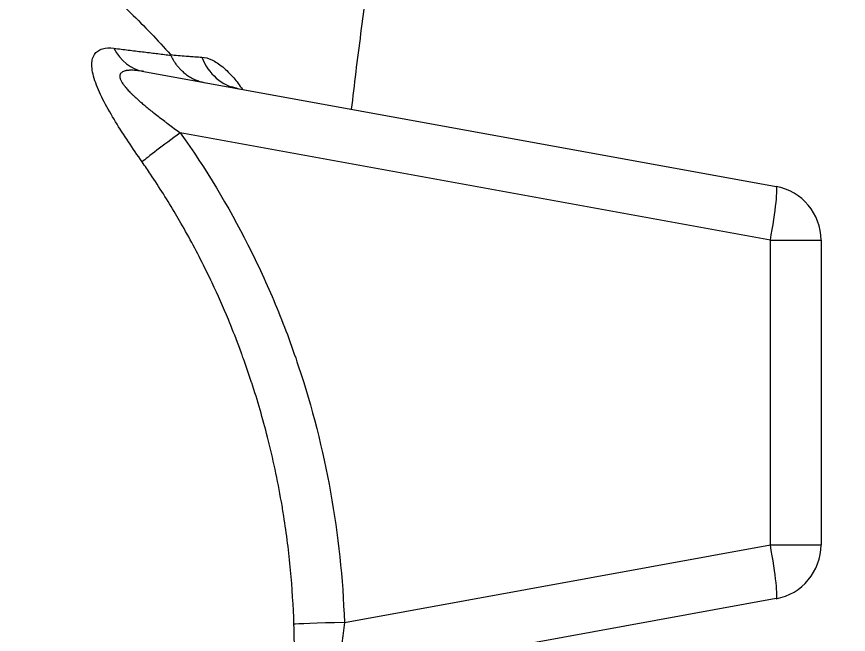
# Model space of a CAD drawing. Header units: millimetres. Extents: x -2122 to 22797, y 3569 to 89276.
# Drawn here: x -540.5 to -420.2, y 88157.8 to 88247.2 of the extents above; entities that cross this region are included whole.
import ezdxf

# ---------------------------------------------------------------- set-up
doc = ezdxf.new("R2010")
doc.units = ezdxf.units.MM
doc.header["$LTSCALE"] = 20
doc.layers.add('IA-DIBUJO', color=3, linetype='Continuous', lineweight=30)
doc.layers.add('IA-DIM', color=7, linetype='Continuous')
doc.layers.add('IA-TEXT', color=2, linetype='Continuous')
doc.styles.add('ING-AMB', font='romans.shx', dxfattribs={"width": 0.75, "oblique": 15})
doc.dimstyles.new('ING-AMB 16', dxfattribs={"dimscale": 16, "dimtxt": 3, "dimasz": 2.5, "dimexe": 1, "dimexo": 1, "dimgap": 1, "dimtad": 1, "dimdec": 0, "dimzin": 0, "dimdsep": 46, "dimtxsty": 'ING-AMB', "dimcen": 0.1, "dimclrd": 7, "dimclre": 7, "dimclrt": 2, "dimadec": 0, "dimazin": 0, "dimtfac": 1, "dimtdec": 0, "dimtmove": 0, "dimatfit": 0, "dimfxl": 1.25, "dimtfill": 1, "dimtolj": 1, "dimtzin": 0, "dimarcsym": 1})
doc.dimstyles.new('ING-AMB 20', dxfattribs={"dimscale": 20, "dimtxt": 3, "dimasz": 2.5, "dimexe": 1, "dimexo": 1, "dimgap": 1, "dimtad": 1, "dimdec": 0, "dimzin": 0, "dimdsep": 46, "dimtxsty": 'ING-AMB', "dimcen": 0.1, "dimclrd": 7, "dimclre": 7, "dimclrt": 2, "dimadec": 0, "dimazin": 0, "dimtfac": 1, "dimtdec": 0, "dimtmove": 0, "dimatfit": 0, "dimfxl": 1.25, "dimtolj": 1, "dimtzin": 0, "dimarcsym": 1})

# ---------------------------------------------------------------- blocks, each defined once
blk = doc.blocks.new('*D20')
at = {"layer": 'Defpoints', "color": 0, "transparency": 16777216}
for p in [(464.14, 88936.89), (-607.86, 88703.06), (464.14, 88014.58)]:
    blk.add_point(p, dxfattribs=at)
at = {"layer": 'IA-DIM', "color": 7, "lineweight": -2, "transparency": 16777216}
for p, q in [((-607.86, 88723.06), (-607.86, 88956.89)), ((464.14, 88034.58), (464.14, 88956.89)), ((-557.86, 88936.89), (414.14, 88936.89))]:
    blk.add_line(p, q, dxfattribs=at)
at = {"layer": 'IA-DIM', "color": 7, "transparency": 16777216}
for points in [[(-557.86, 88945.23), (-557.86, 88928.56), (-607.86, 88936.89)], [(414.14, 88945.23), (414.14, 88928.56), (464.14, 88936.89)]]:
    blk.add_solid(points, dxfattribs=at)
at = {"layer": 'IA-DIM', "color": 2, "transparency": 16777216, "insert": (-71.86, 88986.89), "char_height": 60, "attachment_point": 5, "style": 'ING-AMB'}
blk.add_mtext('\\A1;1072', dxfattribs=at)
blk = doc.blocks.new('*D28')
at = {"layer": 'Defpoints', "color": 0, "transparency": 16777216}
for p in [(2200.2, 89055.28), (-947.86, 88101.68), (2200.2, 88063.32)]:
    blk.add_point(p, dxfattribs=at)
at = {"layer": 'IA-DIM', "color": 7, "lineweight": -2, "transparency": 16777216}
for p, q in [((-947.86, 88121.68), (-947.86, 89075.28)), ((2200.2, 88083.32), (2200.2, 89075.28)), ((-897.86, 89055.28), (2150.2, 89055.28))]:
    blk.add_line(p, q, dxfattribs=at)
at = {"layer": 'IA-DIM', "color": 7, "transparency": 16777216}
for points in [[(-897.86, 89063.61), (-897.86, 89046.95), (-947.86, 89055.28)], [(2150.2, 89063.61), (2150.2, 89046.95), (2200.2, 89055.28)]]:
    blk.add_solid(points, dxfattribs=at)
at = {"layer": 'IA-DIM', "color": 2, "transparency": 16777216, "insert": (626.17, 89105.28), "char_height": 60, "attachment_point": 5, "style": 'ING-AMB'}
blk.add_mtext('\\A1;3148', dxfattribs=at)

msp = doc.modelspace()

# ---------------------------------------------------------------- linework, layer by layer
at = {"layer": 'IA-DIBUJO', "color": 3, "linetype": 'Continuous', "lineweight": 0, "extrusion": (2.06626e-48, 1, -1.83697e-16)}
for p, q in [((-522.06, 88239.26), (-430.63, 88222.63)), ((-431.47, 88214.86), (-516.8, 88230.37)), ((-431.47, 88170.76), (-431.47, 88214.86)), ((-431.47, 88214.86), (-424.14, 88214.86)), ((-424.14, 88214.86), (-424.14, 88170.76)), ((-493.08, 88159.56), (-431.47, 88170.76)), ((-431.47, 88170.76), (-424.14, 88170.76)), ((-430.63, 88162.99), (-494.09, 88151.45))]:
    msp.add_line(p, q, dxfattribs=at)
at = {"layer": 'IA-DIBUJO', "color": 3, "linetype": 'Continuous', "lineweight": 0}
for centre, start, end in [((-432.05, 88214.86), 0, 79.6952), ((-432.05, 88170.76), 280.3048, 0)]:
    msp.add_arc(centre, 7.9, start, end, dxfattribs=at)
for centre, major_axis, ratio, start_param, end_param in [((-520.65, 88247.03), (-1.41, -7.77), 0.840148, -0.825746, 0), ((-507.02, 88244.55), (-1.41, -7.77), 0.905317, -0.988769, 0), ((-516.23, 88230.37), (-6.44, -4.58), 0.042156, -1.511681, -0.360789), ((-432.05, 88214.86), (1.41, 7.77), 0.071372, -1.55782, 0), ((-432.05, 88170.76), (1.41, -7.77), 0.071372, 0, 1.55782), ((-492.5, 88159.56), (-7.9, -0.26), 0.002389, -1.498236, -0.083182)]:
    msp.add_ellipse(centre, major_axis=major_axis, ratio=ratio, start_param=start_param, end_param=end_param, dxfattribs=at)
for points, knots in [([(-492.03, 88233.8), (-491.82, 88235.58), (-491.61, 88237.38), (-490.93, 88242.87), (-490.44, 88246.62), (-489.44, 88253.86), (-488.93, 88257.34), (-487.88, 88264.1), (-487.35, 88267.38), (-486.28, 88273.76), (-485.75, 88276.86), (-484.69, 88282.88), (-484.16, 88285.8), (-483.63, 88288.73)], [79.200522, 79.200522, 79.200522, 79.200522, 85.481597, 85.481597, 98.189475, 98.189475, 109.591222, 109.591222, 119.982052, 119.982052, 129.624862, 129.624862, 138.611692, 138.611692, 138.611692, 138.611692]), ([(-590.3, 88278.75), (-589.29, 88278.66), (-588.99, 88278.79), (-587.44, 88278.71), (-586.59, 88278.55), (-584.04, 88277.96), (-582.5, 88277.54), (-577.39, 88276.36), (-575.75, 88275.96), (-571.42, 88274.79), (-568.93, 88274.04), (-564.26, 88272.46), (-562.07, 88271.64), (-558, 88270), (-556.1, 88269.18), (-552.55, 88267.53), (-550.9, 88266.71), (-546.37, 88264.34), (-543.55, 88262.72), (-538.72, 88259.64), (-536.69, 88258.24), (-533.19, 88255.67), (-531.71, 88254.53), (-528.06, 88251.53), (-525.99, 88249.67), (-521.98, 88245.8), (-520.09, 88243.85), (-518.23, 88241.71)], [0.001532, 0.001532, 0.001532, 0.001532, 0.158728, 0.158728, 0.296923, 0.296923, 0.524013, 0.524013, 0.613486, 0.613486, 0.738049, 0.738049, 0.850415, 0.850415, 0.951398, 0.951398, 1.041754, 1.041754, 1.20411, 1.20411, 1.328467, 1.328467, 1.422861, 1.422861, 1.568792, 1.568792, 1.71541, 1.71541, 1.71541, 1.71541]), ([(-522.32, 88226.18), (-522.99, 88227.15), (-523.65, 88228.12), (-524.95, 88230.07), (-525.58, 88231.04), (-526.75, 88232.96), (-527.31, 88233.92), (-528.3, 88235.82), (-528.73, 88236.74), (-529.2, 88238.05), (-529.33, 88238.48), (-529.52, 88239.28), (-529.57, 88239.66), (-529.61, 88240.36), (-529.59, 88240.68), (-529.47, 88241.25), (-529.37, 88241.5), (-529.09, 88241.92), (-528.93, 88242.09), (-528.54, 88242.37), (-528.31, 88242.47), (-527.58, 88242.69), (-527.02, 88242.71), (-526.41, 88242.63)], [0, 0, 0, 0, 0.00178504, 0.00178504, 0.00357008, 0.00357008, 0.00535511, 0.00535511, 0.00714015, 0.00714015, 0.00803267, 0.00803267, 0.00892519, 0.00892519, 0.00981771, 0.00981771, 0.01071023, 0.01071023, 0.01160275, 0.01160275, 0.01249526, 0.01249526, 0.0142803, 0.0142803, 0.0142803, 0.0142803]), ([(-526.41, 88242.63), (-525.7, 88242.54), (-525, 88242.46), (-523.63, 88242.29), (-522.95, 88242.2), (-521.61, 88242.04), (-520.94, 88241.96), (-519.63, 88241.8), (-518.98, 88241.72), (-518.3, 88241.64), (-518.25, 88241.64), (-518.2, 88241.63)], [0, 0, 0, 0, 0.002077954, 0.002077954, 0.004220545, 0.004220545, 0.006408493, 0.006408493, 0.008670144, 0.008670144, 0.008854581, 0.008854581, 0.008854581, 0.008854581]), ([(-518.23, 88241.71), (-517.85, 88241.67), (-517.48, 88241.63), (-517.12, 88241.6), (-516.73, 88241.56), (-516.34, 88241.53), (-515.96, 88241.5), (-515.82, 88241.49), (-515.67, 88241.48), (-515.53, 88241.47), (-515.26, 88241.45), (-514.99, 88241.43), (-514.72, 88241.41), (-514.37, 88241.39), (-514.02, 88241.37), (-513.68, 88241.35)], [0.000013854, 0.000013854, 0.000013854, 0.000013854, 0.001314775, 0.001314775, 0.001314775, 0.002712762, 0.002712762, 0.002712762, 0.003241258, 0.003241258, 0.003241258, 0.004259067, 0.004259067, 0.004259067, 0.005567652, 0.005567652, 0.005567652, 0.005567652]), ([(-518.2, 88241.63), (-518.13, 88241.48), (-518.06, 88241.34), (-517.98, 88241.19), (-517.9, 88241.05), (-517.82, 88240.9), (-517.73, 88240.76), (-517.64, 88240.63), (-517.55, 88240.49), (-517.45, 88240.35), (-517.35, 88240.22), (-517.25, 88240.09), (-517.14, 88239.97), (-517.04, 88239.84), (-516.93, 88239.72), (-516.81, 88239.6), (-516.7, 88239.48), (-516.58, 88239.37), (-516.46, 88239.26), (-516.37, 88239.18), (-516.28, 88239.1), (-516.18, 88239.02), (-516, 88238.87), (-515.82, 88238.74), (-515.62, 88238.61), (-515.43, 88238.49), (-515.24, 88238.37), (-515.04, 88238.27), (-514.84, 88238.17), (-514.64, 88238.08), (-514.44, 88238), (-514.24, 88237.92), (-514.04, 88237.85), (-513.84, 88237.79), (-513.64, 88237.74), (-513.44, 88237.69), (-513.23, 88237.65)], [0, 0, 0, 0, 0.075573, 0.075573, 0.075573, 0.150484, 0.150484, 0.150484, 0.224841, 0.224841, 0.224841, 0.298609, 0.298609, 0.298609, 0.372099, 0.372099, 0.372099, 0.445369, 0.445369, 0.445369, 0.5, 0.5, 0.5, 0.604814, 0.604814, 0.604814, 0.707312, 0.707312, 0.707312, 0.807948, 0.807948, 0.807948, 0.905281, 0.905281, 0.905281, 1, 1, 1, 1]), ([(-513.68, 88241.35), (-513.23, 88241.33), (-512.74, 88241.18), (-511.73, 88240.7), (-511.21, 88240.36), (-510.41, 88239.71), (-510.14, 88239.46), (-509.61, 88238.93), (-509.34, 88238.65), (-508.65, 88237.84), (-508.23, 88237.28), (-507.82, 88236.67)], [0, 0, 0, 0, 0.001717015, 0.001717015, 0.00343403, 0.00343403, 0.004292537, 0.004292537, 0.005151044, 0.005151044, 0.006564938, 0.006564938, 0.006564938, 0.006564938]), ([(-522.06, 88239.26), (-522.2, 88239.28), (-522.34, 88239.31), (-522.49, 88239.33), (-522.62, 88239.35), (-522.75, 88239.37), (-522.88, 88239.38), (-523, 88239.4), (-523.13, 88239.41), (-523.25, 88239.42), (-523.37, 88239.43), (-523.49, 88239.44), (-523.6, 88239.44), (-523.68, 88239.44), (-523.76, 88239.45), (-523.84, 88239.45), (-523.86, 88239.45), (-523.89, 88239.45), (-523.91, 88239.45), (-523.99, 88239.45), (-524.07, 88239.44), (-524.15, 88239.44), (-524.22, 88239.44), (-524.29, 88239.43), (-524.37, 88239.42), (-524.44, 88239.42), (-524.5, 88239.41), (-524.57, 88239.4), (-524.59, 88239.39), (-524.61, 88239.39), (-524.63, 88239.39), (-524.64, 88239.38), (-524.64, 88239.38), (-524.65, 88239.38), (-524.74, 88239.37), (-524.82, 88239.34), (-524.9, 88239.32), (-524.99, 88239.29), (-525.07, 88239.26), (-525.14, 88239.22), (-525.16, 88239.21), (-525.18, 88239.2), (-525.2, 88239.19), (-525.22, 88239.17), (-525.24, 88239.16), (-525.26, 88239.14), (-525.31, 88239.11), (-525.35, 88239.07), (-525.38, 88239.03), (-525.42, 88238.99), (-525.45, 88238.94), (-525.48, 88238.9), (-525.49, 88238.88), (-525.5, 88238.86), (-525.5, 88238.84), (-525.52, 88238.79), (-525.54, 88238.74), (-525.54, 88238.68), (-525.55, 88238.67), (-525.55, 88238.65), (-525.55, 88238.64), (-525.55, 88238.59), (-525.55, 88238.55), (-525.55, 88238.5), (-525.54, 88238.45), (-525.54, 88238.4), (-525.53, 88238.35), (-525.52, 88238.33), (-525.52, 88238.31), (-525.51, 88238.29), (-525.49, 88238.22), (-525.47, 88238.16), (-525.44, 88238.09), (-525.42, 88238.03), (-525.39, 88237.96), (-525.36, 88237.9), (-525.33, 88237.84), (-525.3, 88237.79), (-525.26, 88237.73), (-525.22, 88237.66), (-525.17, 88237.58), (-525.12, 88237.5), (-525.07, 88237.43), (-525.01, 88237.35), (-524.96, 88237.28), (-524.91, 88237.21), (-524.86, 88237.15), (-524.8, 88237.08), (-524.79, 88237.06), (-524.77, 88237.04), (-524.75, 88237.02), (-524.69, 88236.94), (-524.62, 88236.86), (-524.55, 88236.78), (-524.47, 88236.69), (-524.4, 88236.61), (-524.32, 88236.53), (-524.24, 88236.44), (-524.16, 88236.36), (-524.08, 88236.28), (-523.98, 88236.18), (-523.88, 88236.08), (-523.78, 88235.98), (-523.67, 88235.87), (-523.56, 88235.77), (-523.45, 88235.67), (-523.37, 88235.59), (-523.29, 88235.52), (-523.21, 88235.44), (-523.08, 88235.32), (-522.94, 88235.2), (-522.81, 88235.08), (-522.67, 88234.96), (-522.53, 88234.84), (-522.39, 88234.72), (-522.22, 88234.57), (-522.04, 88234.42), (-521.87, 88234.28), (-521.68, 88234.12), (-521.5, 88233.97), (-521.31, 88233.82), (-521.29, 88233.8), (-521.27, 88233.79), (-521.26, 88233.77), (-521.05, 88233.61), (-520.84, 88233.44), (-520.63, 88233.27), (-520.61, 88233.26), (-520.6, 88233.25), (-520.58, 88233.23), (-520.34, 88233.04), (-520.09, 88232.85), (-519.84, 88232.66), (-519.58, 88232.46), (-519.32, 88232.26), (-519.06, 88232.06), (-518.94, 88231.97), (-518.82, 88231.88), (-518.7, 88231.79), (-518.44, 88231.59), (-518.18, 88231.39), (-517.92, 88231.2), (-517.63, 88230.99), (-517.35, 88230.78), (-517.07, 88230.57), (-516.98, 88230.5), (-516.89, 88230.44), (-516.8, 88230.37)], [0, 0, 0, 0, 0.000277338, 0.000277338, 0.000277338, 0.000538484, 0.000538484, 0.000538484, 0.000791689, 0.000791689, 0.000791689, 0.00103372, 0.00103372, 0.00103372, 0.001204675, 0.001204675, 0.001204675, 0.001253066, 0.001253066, 0.001253066, 0.001426967, 0.001426967, 0.001426967, 0.001594235, 0.001594235, 0.001594235, 0.001753199, 0.001753199, 0.001753199, 0.001807013, 0.001807013, 0.001807013, 0.00181953, 0.00181953, 0.00181953, 0.002041952, 0.002041952, 0.002041952, 0.00227594, 0.00227594, 0.00227594, 0.002333616, 0.002333616, 0.002333616, 0.002409351, 0.002409351, 0.002409351, 0.002576527, 0.002576527, 0.002576527, 0.00274589, 0.00274589, 0.00274589, 0.002807168, 0.002807168, 0.002807168, 0.002967454, 0.002967454, 0.002967454, 0.003011689, 0.003011689, 0.003011689, 0.0031368, 0.0031368, 0.0031368, 0.003261912, 0.003261912, 0.003261912, 0.003312858, 0.003312858, 0.003312858, 0.00346869, 0.00346869, 0.00346869, 0.003614026, 0.003614026, 0.003614026, 0.003740079, 0.003740079, 0.003740079, 0.003907479, 0.003907479, 0.003907479, 0.00407201, 0.00407201, 0.00407201, 0.004216364, 0.004216364, 0.004216364, 0.004262201, 0.004262201, 0.004262201, 0.004441508, 0.004441508, 0.004441508, 0.004630105, 0.004630105, 0.004630105, 0.004818702, 0.004818702, 0.004818702, 0.005045785, 0.005045785, 0.005045785, 0.005283947, 0.005283947, 0.005283947, 0.005457599, 0.005457599, 0.005457599, 0.005740488, 0.005740488, 0.005740488, 0.006023377, 0.006023377, 0.006023377, 0.006378017, 0.006378017, 0.006378017, 0.006747909, 0.006747909, 0.006747909, 0.006784673, 0.006784673, 0.006784673, 0.007194095, 0.007194095, 0.007194095, 0.007228053, 0.007228053, 0.007228053, 0.007705029, 0.007705029, 0.007705029, 0.008207356, 0.008207356, 0.008207356, 0.008432728, 0.008432728, 0.008432728, 0.008932701, 0.008932701, 0.008932701, 0.009469602, 0.009469602, 0.009469602, 0.009637404, 0.009637404, 0.009637404, 0.009637404]), ([(-508.44, 88236.78), (-508.8, 88236.85), (-509.06, 88236.94), (-509.32, 88237.05), (-509.37, 88237.08), (-509.37, 88237.08)], [0, 0, 0, 0, 2.004316, 2.004316, 3.523807, 3.523807, 3.523807, 3.523807]), ([(-516.8, 88230.37), (-513.11, 88225.2), (-509.86, 88219.79), (-507.02, 88214.18), (-505.6, 88211.37), (-504.28, 88208.51), (-503.07, 88205.6), (-502.46, 88204.14), (-501.88, 88202.67), (-501.32, 88201.19), (-500.77, 88199.7), (-500.24, 88198.2), (-499.74, 88196.7), (-497.73, 88190.67), (-496.18, 88184.57), (-495.07, 88178.38), (-493.96, 88172.19), (-493.29, 88165.92), (-493.08, 88159.56)], [0, 0, 0, 0, 0.00956173, 0.00956173, 0.00956173, 0.0143426, 0.0143426, 0.0143426, 0.01673303, 0.01673303, 0.01673303, 0.01912347, 0.01912347, 0.01912347, 0.0286852, 0.0286852, 0.0286852, 0.03824693, 0.03824693, 0.03824693, 0.03824693]), ([(-500.37, 88159.3), (-500.45, 88161.92), (-500.62, 88164.53), (-501.1, 88169.74), (-501.43, 88172.34), (-501.95, 88175.62), (-502.06, 88176.31), (-502.18, 88177), (-502.19, 88177.01), (-502.19, 88177.01), (-502.74, 88180.16), (-503.41, 88183.28), (-504.87, 88189.01), (-505.63, 88191.63), (-506.48, 88194.25), (-506.49, 88194.27), (-506.87, 88195.44), (-507.26, 88196.58), (-507.76, 88197.96), (-507.85, 88198.21), (-507.95, 88198.49), (-507.95, 88198.51), (-508.47, 88199.91), (-509, 88201.28), (-509.56, 88202.66), (-509.57, 88202.68), (-510.31, 88204.49), (-511.08, 88206.26), (-512.32, 88208.94), (-512.77, 88209.87), (-513.23, 88210.8), (-513.23, 88210.81), (-513.79, 88211.93), (-514.35, 88213.03), (-515.51, 88215.2), (-516.1, 88216.27), (-516.97, 88217.77), (-517.22, 88218.21), (-518.63, 88220.6), (-519.84, 88222.51), (-521.5, 88224.99), (-521.91, 88225.59), (-522.32, 88226.18)], [0, 0, 0, 0, 0.00393555, 0.00393555, 0.00792097, 0.00792097, 0.00897495, 0.00897495, 0.0089872, 0.0089872, 0.0089872, 0.01383243, 0.01383243, 0.0179499, 0.0179499, 0.01798367, 0.01798367, 0.0197937, 0.0197937, 0.02019363, 0.02019363, 0.02023228, 0.02023228, 0.02243737, 0.02243737, 0.02247614, 0.02247614, 0.02538367, 0.02538367, 0.02692484, 0.02692484, 0.02694702, 0.02694702, 0.02880196, 0.02880196, 0.03064238, 0.03064238, 0.03141232, 0.03141232, 0.03481499, 0.03481499, 0.03589979, 0.03589979, 0.03589979, 0.03589979]), ([(-500.5, 88144.77), (-500.51, 88144.76), (-500.51, 88144.79), (-500.5, 88144.87), (-500.5, 88144.9), (-500.5, 88144.94), (-500.5, 88144.98), (-500.5, 88144.98), (-500.5, 88144.99), (-500.5, 88144.99), (-500.49, 88145.07), (-500.48, 88145.17), (-500.48, 88145.29), (-500.47, 88145.33), (-500.47, 88145.38), (-500.47, 88145.43), (-500.46, 88145.52), (-500.45, 88145.62), (-500.45, 88145.73), (-500.45, 88145.75), (-500.44, 88145.77), (-500.44, 88145.79), (-500.43, 88145.94), (-500.42, 88146.11), (-500.41, 88146.3), (-500.41, 88146.33), (-500.41, 88146.36), (-500.41, 88146.39), (-500.4, 88146.52), (-500.39, 88146.66), (-500.39, 88146.8), (-500.38, 88146.87), (-500.38, 88146.94), (-500.37, 88147.02), (-500.37, 88147.05), (-500.37, 88147.08), (-500.37, 88147.12), (-500.36, 88147.38), (-500.35, 88147.65), (-500.33, 88147.95), (-500.32, 88148.22), (-500.31, 88148.5), (-500.31, 88148.8), (-500.3, 88148.84), (-500.3, 88148.88), (-500.3, 88148.92), (-500.3, 88149.15), (-500.29, 88149.39), (-500.28, 88149.63), (-500.28, 88149.8), (-500.28, 88149.98), (-500.27, 88150.17), (-500.27, 88150.25), (-500.27, 88150.33), (-500.27, 88150.41), (-500.27, 88150.61), (-500.26, 88150.82), (-500.26, 88151.03), (-500.26, 88151.07), (-500.26, 88151.1), (-500.26, 88151.14), (-500.26, 88151.55), (-500.25, 88151.96), (-500.25, 88152.39), (-500.25, 88152.78), (-500.25, 88153.18), (-500.26, 88153.59), (-500.26, 88153.61), (-500.26, 88153.64), (-500.26, 88153.67), (-500.26, 88153.92), (-500.26, 88154.18), (-500.27, 88154.45), (-500.27, 88154.62), (-500.27, 88154.8), (-500.27, 88154.98), (-500.27, 88154.99), (-500.27, 88155.01), (-500.27, 88155.03), (-500.28, 88155.46), (-500.29, 88155.89), (-500.3, 88156.32), (-500.3, 88156.35), (-500.3, 88156.37), (-500.3, 88156.4), (-500.3, 88156.41), (-500.3, 88156.42), (-500.3, 88156.43), (-500.32, 88157.32), (-500.34, 88158.23), (-500.37, 88159.15), (-500.37, 88159.2), (-500.37, 88159.25), (-500.37, 88159.3)], [0, 0, 0, 0, 0.00111478, 0.00111478, 0.00111478, 0.00148771, 0.00148771, 0.00148771, 0.00154057, 0.00154057, 0.00154057, 0.00223983, 0.00223983, 0.00223983, 0.00250109, 0.00250109, 0.00250109, 0.00297541, 0.00297541, 0.00297541, 0.0030615, 0.0030615, 0.0030615, 0.00371927, 0.00371927, 0.00371927, 0.00381409, 0.00381409, 0.00381409, 0.00425569, 0.00425569, 0.00425569, 0.00446312, 0.00446312, 0.00446312, 0.00456151, 0.00456151, 0.00456151, 0.00528898, 0.00528898, 0.00528898, 0.00595083, 0.00595083, 0.00595083, 0.00604305, 0.00604305, 0.00604305, 0.00653809, 0.00653809, 0.00653809, 0.00689429, 0.00689429, 0.00689429, 0.00704812, 0.00704812, 0.00704812, 0.00743854, 0.00743854, 0.00743854, 0.00750905, 0.00750905, 0.00750905, 0.00825006, 0.00825006, 0.00825006, 0.00892624, 0.00892624, 0.00892624, 0.00896943, 0.00896943, 0.00896943, 0.00938932, 0.00938932, 0.00938932, 0.0096701, 0.0096701, 0.0096701, 0.0096987, 0.0096987, 0.0096987, 0.01037413, 0.01037413, 0.01037413, 0.01041395, 0.01041395, 0.01041395, 0.01043028, 0.01043028, 0.01043028, 0.01182315, 0.01182315, 0.01182315, 0.01190166, 0.01190166, 0.01190166, 0.01190166]), ([(-493.08, 88159.56), (-493.13, 88159.04), (-493.19, 88158.52), (-493.31, 88157.5), (-493.37, 88157), (-493.49, 88156.02), (-493.56, 88155.56), (-493.68, 88154.68), (-493.75, 88154.26), (-493.87, 88153.5), (-493.93, 88153.15), (-494.03, 88152.54), (-494.08, 88152.28), (-494.14, 88151.86), (-494.15, 88151.7), (-494.15, 88151.49), (-494.13, 88151.44), (-494.09, 88151.45)], [0, 0, 0, 0, 0.000790392, 0.000790392, 0.001580784, 0.001580784, 0.002371176, 0.002371176, 0.003161568, 0.003161568, 0.00395196, 0.00395196, 0.004742352, 0.004742352, 0.005532744, 0.005532744, 0.006323136, 0.006323136, 0.006323136, 0.006323136])]:
    msp.add_open_spline(points, degree=3, knots=knots, dxfattribs=at)

# ---------------------------------------------------------------- dimensions: what is measured, and where the dimension line sits
at = {"layer": 'IA-DIM'}
for base, p1, p2, picture, middle in [((2200.2, 89055.28), (-947.86, 88101.68), (2200.2, 88063.32), '*D28', (626.17, 89105.28)), ((464.14, 88936.89), (-607.86, 88703.06), (464.14, 88014.58), '*D20', (-71.86, 88986.89))]:
    dim = msp.add_linear_dim(base=base, p1=p1, p2=p2, dimstyle='ING-AMB 20', override={"dimpost": '\\X'}, dxfattribs=at)
    dim.commit()
    dim.dimension.update_dxf_attribs({"geometry": picture, "text_midpoint": middle})

# ---------------------------------------------------------------- leaders
at = {"layer": 'IA-TEXT'}
msp.add_leader([(-468.28, 88013.03, 1283.42), (-226.89, 88589.17, 1283.42), (-190.71, 88589.17, 1283.42)], dimstyle='ING-AMB 16', override={"dimgap": 1, "dimtad": 0}, dxfattribs=at)

doc.saveas('drawing.dxf')
